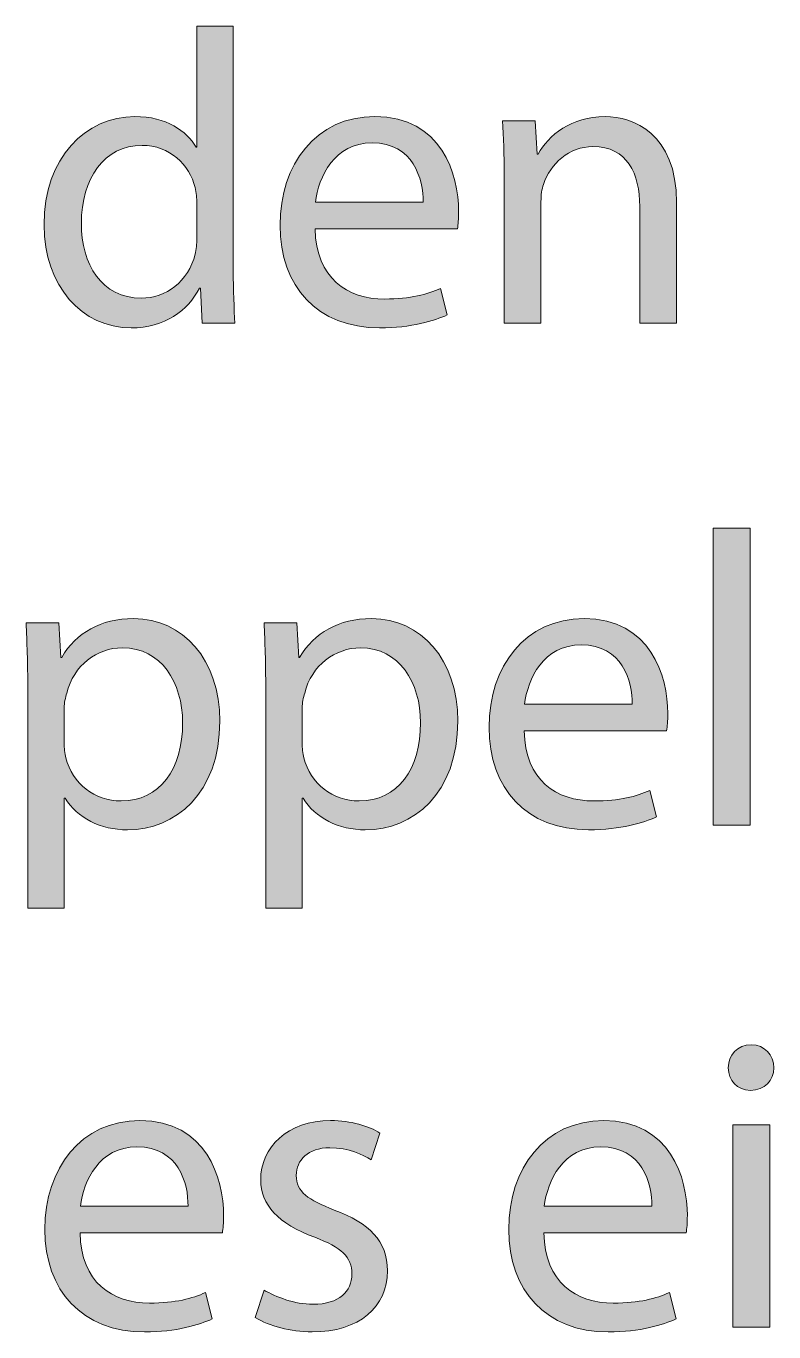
# Model space of a CAD drawing. Header units: inches. Extents: x 0 to 395, y 0 to 191.
# Drawn here: x 354.61 to 363.19, y 67.25 to 82.23 of the extents above; entities that cross this region are included whole.
import ezdxf

# ---------------------------------------------------------------- set-up
doc = ezdxf.new("R2010")
doc.units = ezdxf.units.IN
doc.header["$MEASUREMENT"] = 0
doc.layers.add('Template', color=7, linetype='Continuous')

# ---------------------------------------------------------------- blocks, each defined once
blk = doc.blocks.new('block 5')
at = {"layer": 'Template', "true_color": 0xf6921e}
h = blk.add_hatch(color=30, dxfattribs=at)
h.dxf.hatch_style = 2
edge = h.paths.add_edge_path()
edge.add_spline(control_points=[(356.985, 82.232), (356.985, 82.232), (356.985, 79.423), (356.985, 79.423), (356.985, 79.217), (356.995, 78.982), (357.004, 78.823), (357.004, 78.823), (356.629, 78.823), (356.629, 78.823), (356.629, 78.823), (356.61, 79.227), (356.61, 79.227), (356.61, 79.227), (356.596, 79.227), (356.596, 79.227), (356.471, 78.967), (356.193, 78.77), (355.813, 78.77), (355.251, 78.77), (354.815, 79.246), (354.815, 79.951), (354.81, 80.724), (355.295, 81.195), (355.856, 81.195), (356.217, 81.195), (356.452, 81.027), (356.558, 80.845), (356.558, 80.845), (356.567, 80.845), (356.567, 80.845), (356.567, 80.845), (356.567, 82.232), (356.567, 82.232), (356.567, 82.232), (356.985, 82.232), (356.985, 82.232)], knot_values=[0, 0, 0, 0, 1, 1, 1, 2, 2, 2, 3, 3, 3, 4, 4, 4, 5, 5, 5, 6, 6, 6, 7, 7, 7, 8, 8, 8, 9, 9, 9, 10, 10, 10, 11, 11, 11, 12, 12, 12, 12], degree=3, periodic=1)
edge = h.paths.add_edge_path()
edge.add_spline(control_points=[(356.567, 80.201), (356.567, 80.254), (356.563, 80.326), (356.548, 80.379), (356.485, 80.643), (356.255, 80.864), (355.938, 80.864), (355.501, 80.864), (355.242, 80.48), (355.242, 79.971), (355.242, 79.5), (355.477, 79.111), (355.929, 79.111), (356.212, 79.111), (356.471, 79.303), (356.548, 79.615), (356.563, 79.673), (356.567, 79.731), (356.567, 79.798), (356.567, 79.798), (356.567, 80.201), (356.567, 80.201)], knot_values=[0, 0, 0, 0, 1, 1, 1, 2, 2, 2, 3, 3, 3, 4, 4, 4, 5, 5, 5, 6, 6, 6, 7, 7, 7, 7], degree=3, periodic=1)
h = blk.add_hatch(color=30, dxfattribs=at)
h.dxf.hatch_style = 2
edge = h.paths.add_edge_path()
edge.add_spline(control_points=[(357.925, 79.908), (357.935, 79.337), (358.295, 79.101), (358.722, 79.101), (359.024, 79.101), (359.212, 79.155), (359.365, 79.222), (359.365, 79.222), (359.442, 78.919), (359.442, 78.919), (359.293, 78.852), (359.034, 78.77), (358.664, 78.77), (357.949, 78.77), (357.522, 79.246), (357.522, 79.947), (357.522, 80.648), (357.935, 81.195), (358.612, 81.195), (359.375, 81.195), (359.572, 80.533), (359.572, 80.105), (359.572, 80.019), (359.567, 79.956), (359.558, 79.908), (359.558, 79.908), (357.925, 79.908), (357.925, 79.908)], knot_values=[0, 0, 0, 0, 1, 1, 1, 2, 2, 2, 3, 3, 3, 4, 4, 4, 5, 5, 5, 6, 6, 6, 7, 7, 7, 8, 8, 8, 9, 9, 9, 9], degree=3, periodic=1)
edge = h.paths.add_edge_path()
edge.add_spline(control_points=[(359.164, 80.211), (359.168, 80.475), (359.053, 80.893), (358.578, 80.893), (358.146, 80.893), (357.963, 80.504), (357.93, 80.211), (357.93, 80.211), (359.164, 80.211), (359.164, 80.211)], knot_values=[0, 0, 0, 0, 1, 1, 1, 2, 2, 2, 3, 3, 3, 3], degree=3, periodic=1)
h = blk.add_hatch(color=30, dxfattribs=at)
h.dxf.hatch_style = 2
edge = h.paths.add_edge_path()
edge.add_spline(control_points=[(360.094, 80.518), (360.094, 80.763), (360.09, 80.955), (360.075, 81.147), (360.075, 81.147), (360.45, 81.147), (360.45, 81.147), (360.45, 81.147), (360.474, 80.763), (360.474, 80.763), (360.474, 80.763), (360.483, 80.763), (360.483, 80.763), (360.599, 80.979), (360.868, 81.195), (361.252, 81.195), (361.573, 81.195), (362.073, 81.003), (362.073, 80.206), (362.073, 80.206), (362.073, 78.823), (362.073, 78.823), (362.073, 78.823), (361.65, 78.823), (361.65, 78.823), (361.65, 78.823), (361.65, 80.163), (361.65, 80.163), (361.65, 80.537), (361.511, 80.85), (361.112, 80.85), (360.839, 80.85), (360.623, 80.652), (360.546, 80.417), (360.526, 80.364), (360.517, 80.292), (360.517, 80.22), (360.517, 80.22), (360.517, 78.823), (360.517, 78.823), (360.517, 78.823), (360.094, 78.823), (360.094, 78.823), (360.094, 78.823), (360.094, 80.518), (360.094, 80.518)], knot_values=[0, 0, 0, 0, 1, 1, 1, 2, 2, 2, 3, 3, 3, 4, 4, 4, 5, 5, 5, 6, 6, 6, 7, 7, 7, 8, 8, 8, 9, 9, 9, 10, 10, 10, 11, 11, 11, 12, 12, 12, 13, 13, 13, 14, 14, 14, 15, 15, 15, 15], degree=3, periodic=1)
h = blk.add_hatch(color=30, dxfattribs=at)
h.dxf.hatch_style = 2
h.paths.add_polyline_path([(362.494, 76.473), (362.917, 76.473), (362.917, 73.063), (362.494, 73.063)])
h = blk.add_hatch(color=30, dxfattribs=at)
h.dxf.hatch_style = 2
edge = h.paths.add_edge_path()
edge.add_spline(control_points=[(354.627, 74.629), (354.627, 74.926), (354.617, 75.166), (354.608, 75.387), (354.608, 75.387), (354.983, 75.387), (354.983, 75.387), (354.983, 75.387), (355.007, 74.989), (355.007, 74.989), (355.007, 74.989), (355.016, 74.989), (355.016, 74.989), (355.184, 75.272), (355.463, 75.435), (355.842, 75.435), (356.409, 75.435), (356.831, 74.96), (356.831, 74.259), (356.831, 73.423), (356.317, 73.011), (355.77, 73.011), (355.463, 73.011), (355.194, 73.145), (355.055, 73.375), (355.055, 73.375), (355.045, 73.375), (355.045, 73.375), (355.045, 73.375), (355.045, 72.112), (355.045, 72.112), (355.045, 72.112), (354.627, 72.112), (354.627, 72.112), (354.627, 72.112), (354.627, 74.629), (354.627, 74.629)], knot_values=[0, 0, 0, 0, 1, 1, 1, 2, 2, 2, 3, 3, 3, 4, 4, 4, 5, 5, 5, 6, 6, 6, 7, 7, 7, 8, 8, 8, 9, 9, 9, 10, 10, 10, 11, 11, 11, 12, 12, 12, 12], degree=3, periodic=1)
edge = h.paths.add_edge_path()
edge.add_spline(control_points=[(355.045, 74.009), (355.045, 73.947), (355.05, 73.889), (355.064, 73.836), (355.141, 73.543), (355.395, 73.342), (355.698, 73.342), (356.144, 73.342), (356.404, 73.707), (356.404, 74.24), (356.404, 74.701), (356.159, 75.099), (355.712, 75.099), (355.424, 75.099), (355.151, 74.897), (355.074, 74.58), (355.059, 74.528), (355.045, 74.465), (355.045, 74.412), (355.045, 74.412), (355.045, 74.009), (355.045, 74.009)], knot_values=[0, 0, 0, 0, 1, 1, 1, 2, 2, 2, 3, 3, 3, 4, 4, 4, 5, 5, 5, 6, 6, 6, 7, 7, 7, 7], degree=3, periodic=1)
h = blk.add_hatch(color=30, dxfattribs=at)
h.dxf.hatch_style = 2
edge = h.paths.add_edge_path()
edge.add_spline(control_points=[(357.358, 74.629), (357.358, 74.926), (357.349, 75.166), (357.339, 75.387), (357.339, 75.387), (357.714, 75.387), (357.714, 75.387), (357.714, 75.387), (357.738, 74.989), (357.738, 74.989), (357.738, 74.989), (357.747, 74.989), (357.747, 74.989), (357.915, 75.272), (358.194, 75.435), (358.573, 75.435), (359.14, 75.435), (359.562, 74.96), (359.562, 74.259), (359.562, 73.423), (359.049, 73.011), (358.501, 73.011), (358.194, 73.011), (357.925, 73.145), (357.786, 73.375), (357.786, 73.375), (357.776, 73.375), (357.776, 73.375), (357.776, 73.375), (357.776, 72.112), (357.776, 72.112), (357.776, 72.112), (357.358, 72.112), (357.358, 72.112), (357.358, 72.112), (357.358, 74.629), (357.358, 74.629)], knot_values=[0, 0, 0, 0, 1, 1, 1, 2, 2, 2, 3, 3, 3, 4, 4, 4, 5, 5, 5, 6, 6, 6, 7, 7, 7, 8, 8, 8, 9, 9, 9, 10, 10, 10, 11, 11, 11, 12, 12, 12, 12], degree=3, periodic=1)
edge = h.paths.add_edge_path()
edge.add_spline(control_points=[(357.776, 74.009), (357.776, 73.947), (357.781, 73.889), (357.795, 73.836), (357.872, 73.543), (358.127, 73.342), (358.429, 73.342), (358.876, 73.342), (359.135, 73.707), (359.135, 74.24), (359.135, 74.701), (358.89, 75.099), (358.444, 75.099), (358.156, 75.099), (357.882, 74.897), (357.805, 74.58), (357.79, 74.528), (357.776, 74.465), (357.776, 74.412), (357.776, 74.412), (357.776, 74.009), (357.776, 74.009)], knot_values=[0, 0, 0, 0, 1, 1, 1, 2, 2, 2, 3, 3, 3, 4, 4, 4, 5, 5, 5, 6, 6, 6, 7, 7, 7, 7], degree=3, periodic=1)
h = blk.add_hatch(color=30, dxfattribs=at)
h.dxf.hatch_style = 2
edge = h.paths.add_edge_path()
edge.add_spline(control_points=[(360.325, 74.148), (360.334, 73.577), (360.695, 73.342), (361.122, 73.342), (361.424, 73.342), (361.612, 73.395), (361.765, 73.462), (361.765, 73.462), (361.842, 73.159), (361.842, 73.159), (361.693, 73.092), (361.434, 73.011), (361.064, 73.011), (360.349, 73.011), (359.922, 73.486), (359.922, 74.187), (359.922, 74.888), (360.334, 75.435), (361.012, 75.435), (361.775, 75.435), (361.972, 74.773), (361.972, 74.345), (361.972, 74.259), (361.967, 74.196), (361.957, 74.148), (361.957, 74.148), (360.325, 74.148), (360.325, 74.148)], knot_values=[0, 0, 0, 0, 1, 1, 1, 2, 2, 2, 3, 3, 3, 4, 4, 4, 5, 5, 5, 6, 6, 6, 7, 7, 7, 8, 8, 8, 9, 9, 9, 9], degree=3, periodic=1)
edge = h.paths.add_edge_path()
edge.add_spline(control_points=[(361.563, 74.451), (361.568, 74.715), (361.453, 75.133), (360.978, 75.133), (360.546, 75.133), (360.363, 74.744), (360.329, 74.451), (360.329, 74.451), (361.563, 74.451), (361.563, 74.451)], knot_values=[0, 0, 0, 0, 1, 1, 1, 2, 2, 2, 3, 3, 3, 3], degree=3, periodic=1)
h = blk.add_hatch(color=30, dxfattribs=at)
h.dxf.hatch_style = 2
edge = h.paths.add_edge_path()
edge.add_spline(control_points=[(363.19, 70.28), (363.19, 70.136), (363.089, 70.021), (362.921, 70.021), (362.768, 70.021), (362.667, 70.136), (362.667, 70.28), (362.667, 70.424), (362.772, 70.544), (362.93, 70.544), (363.084, 70.544), (363.19, 70.429), (363.19, 70.28)], knot_values=[0, 0, 0, 0, 1, 1, 1, 2, 2, 2, 3, 3, 3, 4, 4, 4, 4], degree=3, periodic=1)
h.paths.add_polyline_path([(362.72, 67.303), (362.72, 69.627), (363.142, 69.627), (363.142, 67.303)])
h = blk.add_hatch(color=30, dxfattribs=at)
h.dxf.hatch_style = 2
edge = h.paths.add_edge_path()
edge.add_spline(control_points=[(355.227, 68.388), (355.237, 67.817), (355.597, 67.581), (356.024, 67.581), (356.327, 67.581), (356.514, 67.634), (356.667, 67.702), (356.667, 67.702), (356.744, 67.399), (356.744, 67.399), (356.596, 67.332), (356.336, 67.25), (355.967, 67.25), (355.251, 67.25), (354.823, 67.725), (354.823, 68.426), (354.823, 69.128), (355.237, 69.675), (355.914, 69.675), (356.677, 69.675), (356.874, 69.013), (356.874, 68.585), (356.874, 68.498), (356.869, 68.436), (356.86, 68.388), (356.86, 68.388), (355.227, 68.388), (355.227, 68.388)], knot_values=[0, 0, 0, 0, 1, 1, 1, 2, 2, 2, 3, 3, 3, 4, 4, 4, 5, 5, 5, 6, 6, 6, 7, 7, 7, 8, 8, 8, 9, 9, 9, 9], degree=3, periodic=1)
edge = h.paths.add_edge_path()
edge.add_spline(control_points=[(356.466, 68.691), (356.471, 68.955), (356.355, 69.373), (355.88, 69.373), (355.448, 69.373), (355.265, 68.984), (355.232, 68.691), (355.232, 68.691), (356.466, 68.691), (356.466, 68.691)], knot_values=[0, 0, 0, 0, 1, 1, 1, 2, 2, 2, 3, 3, 3, 3], degree=3, periodic=1)
h = blk.add_hatch(color=30, dxfattribs=at)
h.dxf.hatch_style = 2
edge = h.paths.add_edge_path()
edge.add_spline(control_points=[(357.339, 67.73), (357.469, 67.653), (357.689, 67.567), (357.901, 67.567), (358.203, 67.567), (358.347, 67.716), (358.347, 67.913), (358.347, 68.114), (358.227, 68.22), (357.92, 68.336), (357.497, 68.489), (357.3, 68.715), (357.3, 68.993), (357.3, 69.368), (357.608, 69.675), (358.102, 69.675), (358.337, 69.675), (358.544, 69.613), (358.669, 69.531), (358.669, 69.531), (358.568, 69.224), (358.568, 69.224), (358.477, 69.281), (358.309, 69.363), (358.093, 69.363), (357.843, 69.363), (357.708, 69.219), (357.708, 69.046), (357.708, 68.854), (357.843, 68.768), (358.145, 68.647), (358.544, 68.498), (358.755, 68.297), (358.755, 67.951), (358.755, 67.538), (358.434, 67.25), (357.891, 67.25), (357.637, 67.25), (357.401, 67.318), (357.238, 67.414), (357.238, 67.414), (357.339, 67.73), (357.339, 67.73)], knot_values=[0, 0, 0, 0, 1, 1, 1, 2, 2, 2, 3, 3, 3, 4, 4, 4, 5, 5, 5, 6, 6, 6, 7, 7, 7, 8, 8, 8, 9, 9, 9, 10, 10, 10, 11, 11, 11, 12, 12, 12, 13, 13, 13, 14, 14, 14, 14], degree=3, periodic=1)
h = blk.add_hatch(color=30, dxfattribs=at)
h.dxf.hatch_style = 2
edge = h.paths.add_edge_path()
edge.add_spline(control_points=[(360.55, 68.388), (360.56, 67.817), (360.92, 67.581), (361.347, 67.581), (361.65, 67.581), (361.837, 67.634), (361.991, 67.702), (361.991, 67.702), (362.067, 67.399), (362.067, 67.399), (361.918, 67.332), (361.659, 67.25), (361.29, 67.25), (360.574, 67.25), (360.147, 67.725), (360.147, 68.426), (360.147, 69.128), (360.56, 69.675), (361.237, 69.675), (362, 69.675), (362.197, 69.013), (362.197, 68.585), (362.197, 68.498), (362.192, 68.436), (362.183, 68.388), (362.183, 68.388), (360.55, 68.388), (360.55, 68.388)], knot_values=[0, 0, 0, 0, 1, 1, 1, 2, 2, 2, 3, 3, 3, 4, 4, 4, 5, 5, 5, 6, 6, 6, 7, 7, 7, 8, 8, 8, 9, 9, 9, 9], degree=3, periodic=1)
edge = h.paths.add_edge_path()
edge.add_spline(control_points=[(361.789, 68.691), (361.794, 68.955), (361.679, 69.373), (361.203, 69.373), (360.771, 69.373), (360.588, 68.984), (360.555, 68.691), (360.555, 68.691), (361.789, 68.691), (361.789, 68.691)], knot_values=[0, 0, 0, 0, 1, 1, 1, 2, 2, 2, 3, 3, 3, 3], degree=3, periodic=1)
at = {"layer": 'Template', "lineweight": 0}
for points in [[(362.494, 76.473), (362.917, 76.473), (362.917, 73.063), (362.494, 73.063), (362.494, 76.473)], [(362.72, 67.303), (362.72, 69.627), (363.142, 69.627), (363.142, 67.303), (362.72, 67.303)]]:
    blk.add_lwpolyline(points, dxfattribs=at)
for points, knots in [([(356.985, 82.232), (356.985, 82.232), (356.985, 79.423), (356.985, 79.423), (356.985, 79.217), (356.995, 78.982), (357.004, 78.823), (357.004, 78.823), (356.629, 78.823), (356.629, 78.823), (356.629, 78.823), (356.61, 79.227), (356.61, 79.227), (356.61, 79.227), (356.596, 79.227), (356.596, 79.227), (356.471, 78.967), (356.193, 78.77), (355.813, 78.77), (355.251, 78.77), (354.815, 79.246), (354.815, 79.951), (354.81, 80.724), (355.295, 81.195), (355.856, 81.195), (356.217, 81.195), (356.452, 81.027), (356.558, 80.845), (356.558, 80.845), (356.567, 80.845), (356.567, 80.845), (356.567, 80.845), (356.567, 82.232), (356.567, 82.232), (356.567, 82.232), (356.985, 82.232), (356.985, 82.232)], [0, 0, 0, 0, 1, 1, 1, 2, 2, 2, 3, 3, 3, 4, 4, 4, 5, 5, 5, 6, 6, 6, 7, 7, 7, 8, 8, 8, 9, 9, 9, 10, 10, 10, 11, 11, 11, 12, 12, 12, 12]), ([(357.925, 79.908), (357.935, 79.337), (358.295, 79.101), (358.722, 79.101), (359.024, 79.101), (359.212, 79.155), (359.365, 79.222), (359.365, 79.222), (359.442, 78.919), (359.442, 78.919), (359.293, 78.852), (359.034, 78.77), (358.664, 78.77), (357.949, 78.77), (357.522, 79.246), (357.522, 79.947), (357.522, 80.648), (357.935, 81.195), (358.612, 81.195), (359.375, 81.195), (359.572, 80.533), (359.572, 80.105), (359.572, 80.019), (359.567, 79.956), (359.558, 79.908), (359.558, 79.908), (357.925, 79.908), (357.925, 79.908)], [0, 0, 0, 0, 1, 1, 1, 2, 2, 2, 3, 3, 3, 4, 4, 4, 5, 5, 5, 6, 6, 6, 7, 7, 7, 8, 8, 8, 9, 9, 9, 9]), ([(360.094, 80.518), (360.094, 80.763), (360.09, 80.955), (360.075, 81.147), (360.075, 81.147), (360.45, 81.147), (360.45, 81.147), (360.45, 81.147), (360.474, 80.763), (360.474, 80.763), (360.474, 80.763), (360.483, 80.763), (360.483, 80.763), (360.599, 80.979), (360.868, 81.195), (361.252, 81.195), (361.573, 81.195), (362.073, 81.003), (362.073, 80.206), (362.073, 80.206), (362.073, 78.823), (362.073, 78.823), (362.073, 78.823), (361.65, 78.823), (361.65, 78.823), (361.65, 78.823), (361.65, 80.163), (361.65, 80.163), (361.65, 80.537), (361.511, 80.85), (361.112, 80.85), (360.839, 80.85), (360.623, 80.652), (360.546, 80.417), (360.526, 80.364), (360.517, 80.292), (360.517, 80.22), (360.517, 80.22), (360.517, 78.823), (360.517, 78.823), (360.517, 78.823), (360.094, 78.823), (360.094, 78.823), (360.094, 78.823), (360.094, 80.518), (360.094, 80.518)], [0, 0, 0, 0, 1, 1, 1, 2, 2, 2, 3, 3, 3, 4, 4, 4, 5, 5, 5, 6, 6, 6, 7, 7, 7, 8, 8, 8, 9, 9, 9, 10, 10, 10, 11, 11, 11, 12, 12, 12, 13, 13, 13, 14, 14, 14, 15, 15, 15, 15]), ([(356.567, 80.201), (356.567, 80.254), (356.563, 80.326), (356.548, 80.379), (356.485, 80.643), (356.255, 80.864), (355.938, 80.864), (355.501, 80.864), (355.242, 80.48), (355.242, 79.971), (355.242, 79.5), (355.477, 79.111), (355.929, 79.111), (356.212, 79.111), (356.471, 79.303), (356.548, 79.615), (356.563, 79.673), (356.567, 79.731), (356.567, 79.798), (356.567, 79.798), (356.567, 80.201), (356.567, 80.201)], [0, 0, 0, 0, 1, 1, 1, 2, 2, 2, 3, 3, 3, 4, 4, 4, 5, 5, 5, 6, 6, 6, 7, 7, 7, 7]), ([(359.164, 80.211), (359.168, 80.475), (359.053, 80.893), (358.578, 80.893), (358.146, 80.893), (357.963, 80.504), (357.93, 80.211), (357.93, 80.211), (359.164, 80.211), (359.164, 80.211)], [0, 0, 0, 0, 1, 1, 1, 2, 2, 2, 3, 3, 3, 3]), ([(354.627, 74.629), (354.627, 74.926), (354.617, 75.166), (354.608, 75.387), (354.608, 75.387), (354.983, 75.387), (354.983, 75.387), (354.983, 75.387), (355.007, 74.989), (355.007, 74.989), (355.007, 74.989), (355.016, 74.989), (355.016, 74.989), (355.184, 75.272), (355.463, 75.435), (355.842, 75.435), (356.409, 75.435), (356.831, 74.96), (356.831, 74.259), (356.831, 73.423), (356.317, 73.011), (355.77, 73.011), (355.463, 73.011), (355.194, 73.145), (355.055, 73.375), (355.055, 73.375), (355.045, 73.375), (355.045, 73.375), (355.045, 73.375), (355.045, 72.112), (355.045, 72.112), (355.045, 72.112), (354.627, 72.112), (354.627, 72.112), (354.627, 72.112), (354.627, 74.629), (354.627, 74.629)], [0, 0, 0, 0, 1, 1, 1, 2, 2, 2, 3, 3, 3, 4, 4, 4, 5, 5, 5, 6, 6, 6, 7, 7, 7, 8, 8, 8, 9, 9, 9, 10, 10, 10, 11, 11, 11, 12, 12, 12, 12]), ([(357.358, 74.629), (357.358, 74.926), (357.349, 75.166), (357.339, 75.387), (357.339, 75.387), (357.714, 75.387), (357.714, 75.387), (357.714, 75.387), (357.738, 74.989), (357.738, 74.989), (357.738, 74.989), (357.747, 74.989), (357.747, 74.989), (357.915, 75.272), (358.194, 75.435), (358.573, 75.435), (359.14, 75.435), (359.562, 74.96), (359.562, 74.259), (359.562, 73.423), (359.049, 73.011), (358.501, 73.011), (358.194, 73.011), (357.925, 73.145), (357.786, 73.375), (357.786, 73.375), (357.776, 73.375), (357.776, 73.375), (357.776, 73.375), (357.776, 72.112), (357.776, 72.112), (357.776, 72.112), (357.358, 72.112), (357.358, 72.112), (357.358, 72.112), (357.358, 74.629), (357.358, 74.629)], [0, 0, 0, 0, 1, 1, 1, 2, 2, 2, 3, 3, 3, 4, 4, 4, 5, 5, 5, 6, 6, 6, 7, 7, 7, 8, 8, 8, 9, 9, 9, 10, 10, 10, 11, 11, 11, 12, 12, 12, 12]), ([(360.325, 74.148), (360.334, 73.577), (360.695, 73.342), (361.122, 73.342), (361.424, 73.342), (361.612, 73.395), (361.765, 73.462), (361.765, 73.462), (361.842, 73.159), (361.842, 73.159), (361.693, 73.092), (361.434, 73.011), (361.064, 73.011), (360.349, 73.011), (359.922, 73.486), (359.922, 74.187), (359.922, 74.888), (360.334, 75.435), (361.012, 75.435), (361.775, 75.435), (361.972, 74.773), (361.972, 74.345), (361.972, 74.259), (361.967, 74.196), (361.957, 74.148), (361.957, 74.148), (360.325, 74.148), (360.325, 74.148)], [0, 0, 0, 0, 1, 1, 1, 2, 2, 2, 3, 3, 3, 4, 4, 4, 5, 5, 5, 6, 6, 6, 7, 7, 7, 8, 8, 8, 9, 9, 9, 9]), ([(355.045, 74.009), (355.045, 73.947), (355.05, 73.889), (355.064, 73.836), (355.141, 73.543), (355.395, 73.342), (355.698, 73.342), (356.144, 73.342), (356.404, 73.707), (356.404, 74.24), (356.404, 74.701), (356.159, 75.099), (355.712, 75.099), (355.424, 75.099), (355.151, 74.897), (355.074, 74.58), (355.059, 74.528), (355.045, 74.465), (355.045, 74.412), (355.045, 74.412), (355.045, 74.009), (355.045, 74.009)], [0, 0, 0, 0, 1, 1, 1, 2, 2, 2, 3, 3, 3, 4, 4, 4, 5, 5, 5, 6, 6, 6, 7, 7, 7, 7]), ([(357.776, 74.009), (357.776, 73.947), (357.781, 73.889), (357.795, 73.836), (357.872, 73.543), (358.127, 73.342), (358.429, 73.342), (358.876, 73.342), (359.135, 73.707), (359.135, 74.24), (359.135, 74.701), (358.89, 75.099), (358.444, 75.099), (358.156, 75.099), (357.882, 74.897), (357.805, 74.58), (357.79, 74.528), (357.776, 74.465), (357.776, 74.412), (357.776, 74.412), (357.776, 74.009), (357.776, 74.009)], [0, 0, 0, 0, 1, 1, 1, 2, 2, 2, 3, 3, 3, 4, 4, 4, 5, 5, 5, 6, 6, 6, 7, 7, 7, 7]), ([(361.563, 74.451), (361.568, 74.715), (361.453, 75.133), (360.978, 75.133), (360.546, 75.133), (360.363, 74.744), (360.329, 74.451), (360.329, 74.451), (361.563, 74.451), (361.563, 74.451)], [0, 0, 0, 0, 1, 1, 1, 2, 2, 2, 3, 3, 3, 3]), ([(363.19, 70.28), (363.19, 70.136), (363.089, 70.021), (362.921, 70.021), (362.768, 70.021), (362.667, 70.136), (362.667, 70.28), (362.667, 70.424), (362.772, 70.544), (362.93, 70.544), (363.084, 70.544), (363.19, 70.429), (363.19, 70.28)], [0, 0, 0, 0, 1, 1, 1, 2, 2, 2, 3, 3, 3, 4, 4, 4, 4]), ([(355.227, 68.388), (355.237, 67.817), (355.597, 67.581), (356.024, 67.581), (356.327, 67.581), (356.514, 67.634), (356.667, 67.702), (356.667, 67.702), (356.744, 67.399), (356.744, 67.399), (356.596, 67.332), (356.336, 67.25), (355.967, 67.25), (355.251, 67.25), (354.823, 67.725), (354.823, 68.426), (354.823, 69.128), (355.237, 69.675), (355.914, 69.675), (356.677, 69.675), (356.874, 69.013), (356.874, 68.585), (356.874, 68.498), (356.869, 68.436), (356.86, 68.388), (356.86, 68.388), (355.227, 68.388), (355.227, 68.388)], [0, 0, 0, 0, 1, 1, 1, 2, 2, 2, 3, 3, 3, 4, 4, 4, 5, 5, 5, 6, 6, 6, 7, 7, 7, 8, 8, 8, 9, 9, 9, 9]), ([(357.339, 67.73), (357.469, 67.653), (357.689, 67.567), (357.901, 67.567), (358.203, 67.567), (358.347, 67.716), (358.347, 67.913), (358.347, 68.114), (358.227, 68.22), (357.92, 68.336), (357.497, 68.489), (357.3, 68.715), (357.3, 68.993), (357.3, 69.368), (357.608, 69.675), (358.102, 69.675), (358.337, 69.675), (358.544, 69.613), (358.669, 69.531), (358.669, 69.531), (358.568, 69.224), (358.568, 69.224), (358.477, 69.281), (358.309, 69.363), (358.093, 69.363), (357.843, 69.363), (357.708, 69.219), (357.708, 69.046), (357.708, 68.854), (357.843, 68.768), (358.145, 68.647), (358.544, 68.498), (358.755, 68.297), (358.755, 67.951), (358.755, 67.538), (358.434, 67.25), (357.891, 67.25), (357.637, 67.25), (357.401, 67.318), (357.238, 67.414), (357.238, 67.414), (357.339, 67.73), (357.339, 67.73)], [0, 0, 0, 0, 1, 1, 1, 2, 2, 2, 3, 3, 3, 4, 4, 4, 5, 5, 5, 6, 6, 6, 7, 7, 7, 8, 8, 8, 9, 9, 9, 10, 10, 10, 11, 11, 11, 12, 12, 12, 13, 13, 13, 14, 14, 14, 14]), ([(360.55, 68.388), (360.56, 67.817), (360.92, 67.581), (361.347, 67.581), (361.65, 67.581), (361.837, 67.634), (361.991, 67.702), (361.991, 67.702), (362.067, 67.399), (362.067, 67.399), (361.918, 67.332), (361.659, 67.25), (361.29, 67.25), (360.574, 67.25), (360.147, 67.725), (360.147, 68.426), (360.147, 69.128), (360.56, 69.675), (361.237, 69.675), (362, 69.675), (362.197, 69.013), (362.197, 68.585), (362.197, 68.498), (362.192, 68.436), (362.183, 68.388), (362.183, 68.388), (360.55, 68.388), (360.55, 68.388)], [0, 0, 0, 0, 1, 1, 1, 2, 2, 2, 3, 3, 3, 4, 4, 4, 5, 5, 5, 6, 6, 6, 7, 7, 7, 8, 8, 8, 9, 9, 9, 9]), ([(356.466, 68.691), (356.471, 68.955), (356.355, 69.373), (355.88, 69.373), (355.448, 69.373), (355.265, 68.984), (355.232, 68.691), (355.232, 68.691), (356.466, 68.691), (356.466, 68.691)], [0, 0, 0, 0, 1, 1, 1, 2, 2, 2, 3, 3, 3, 3]), ([(361.789, 68.691), (361.794, 68.955), (361.679, 69.373), (361.203, 69.373), (360.771, 69.373), (360.588, 68.984), (360.555, 68.691), (360.555, 68.691), (361.789, 68.691), (361.789, 68.691)], [0, 0, 0, 0, 1, 1, 1, 2, 2, 2, 3, 3, 3, 3])]:
    blk.add_open_spline(points, degree=3, knots=knots, dxfattribs=at)

msp = doc.modelspace()

# ---------------------------------------------------------------- block references
at = {"layer": 'Template'}
msp.add_blockref('block 5', (0, 0), dxfattribs=at)

doc.saveas('drawing.dxf')
